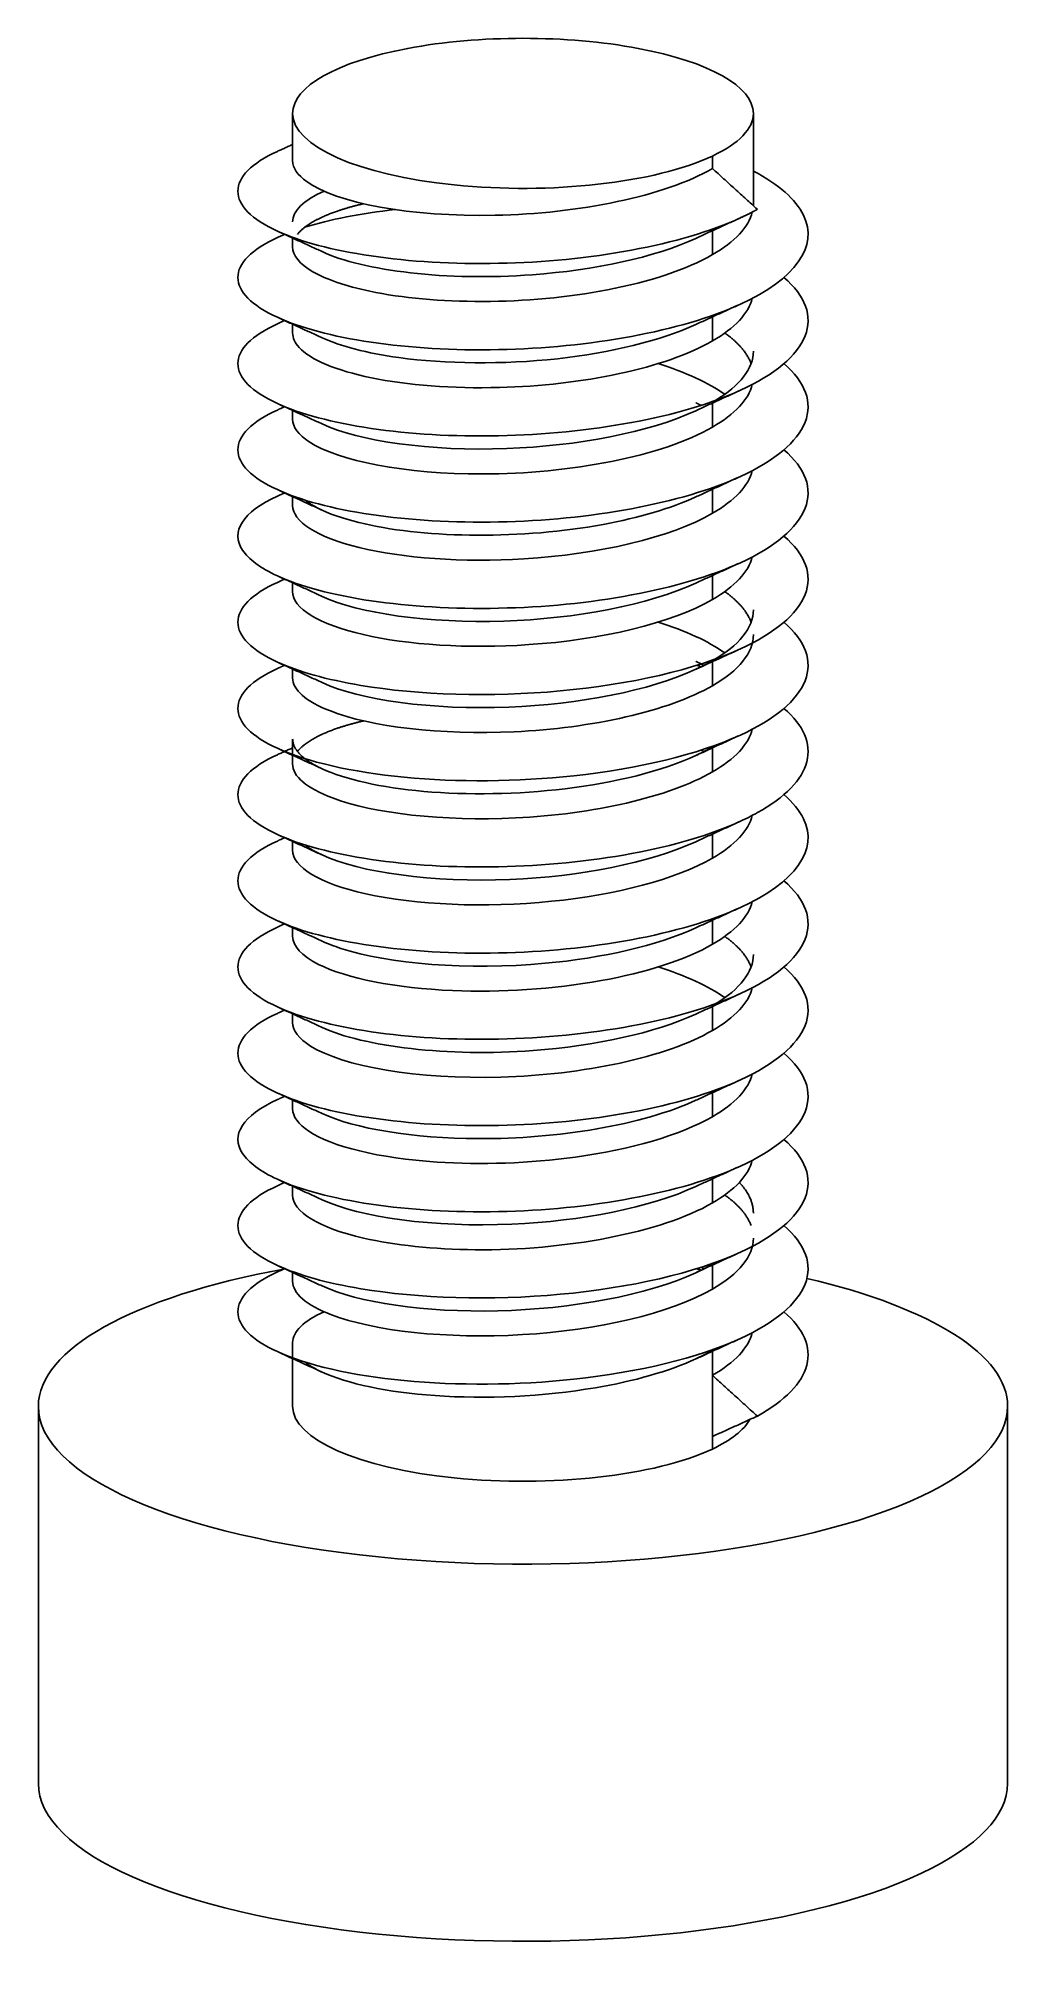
# Model space of a CAD drawing. Header units: millimetres. Extents: x -4.2 to 4.2, y -8.8 to 8.
import ezdxf

# ---------------------------------------------------------------- set-up
doc = ezdxf.new("R2010")
doc.units = ezdxf.units.MM
doc.layers.add('visible', color=7, linetype='Continuous')

msp = doc.modelspace()

# ---------------------------------------------------------------- linework, layer by layer
at = {"layer": 'visible'}
for p, q in [((-2.02, 6.912), (-2.02, 7.327)), ((2.02, 6.534), (2.02, 7.327)), ((1.661, 6.843), (1.661, 6.952)), ((-2.02, 6.156), (-2.02, 6.233)), ((1.661, 6.087), (1.661, 6.297)), ((-2.02, 5.4), (-2.02, 5.476)), ((1.661, 5.33), (1.661, 5.541)), ((-2.02, 4.643), (-2.02, 4.72)), ((1.661, 4.574), (1.661, 4.785)), ((-2.02, 3.887), (-2.02, 3.964)), ((1.661, 3.818), (1.661, 4.028)), ((-2.02, 3.131), (-2.02, 3.207)), ((1.661, 3.061), (1.661, 3.272)), ((1.661, 2.305), (1.661, 2.524)), ((-2.02, 2.374), (-2.02, 2.451)), ((-2.02, 1.618), (-2.02, 1.837)), ((1.661, 1.549), (1.661, 1.767)), ((-2.02, 0.862), (-2.02, 0.938)), ((1.661, 0.792), (1.661, 1.003)), ((-2.02, 0.105), (-2.02, 0.182)), ((1.661, 0.036), (1.661, 0.247)), ((-2.02, -0.651), (-2.02, -0.574)), ((1.661, -0.72), (1.661, -0.51)), ((-2.02, -1.407), (-2.02, -1.331)), ((1.661, -1.477), (1.661, -1.266)), ((-2.02, -2.164), (-2.02, -2.087)), ((1.661, -2.233), (1.661, -2.022)), ((-2.02, -2.92), (-2.02, -2.843)), ((1.661, -2.989), (1.661, -2.771)), ((-2.02, -4.018), (-2.02, -3.458)), ((1.661, -3.746), (1.661, -3.527)), ((1.661, -4.283), (1.661, -3.746)), ((-4.25, -7.327), (-4.25, -4.018)), ((4.25, -7.327), (4.25, -4.018)), ((1.661, -4.393), (1.661, -4.283))]:
    msp.add_line(p, q, dxfattribs=at)
for centre, major_axis, start_param, end_param in [((0, 7.327), (2.02, 0), 0, 3.141593), ((0, 7.327), (2.02, 0), 3.141593, 5.677641), ((0, 7.327), (2.02, 0), 5.677641, 6.283185), ((0, -4.018), (4.25, 0), 2.086957, 3.141593), ((0, -4.018), (4.25, 0), 0, 0.944925), ((0, -4.018), (4.25, 0), 3.141593, 5.677641), ((0, -4.018), (2.02, 0), 3.141593, 5.677641), ((0, -4.018), (4.25, 0), 5.677641, 6.283185), ((0, -4.018), (2.02, 0), 5.677641, 6.105749), ((0, -7.327), (4.25, 0), 3.141593, 5.677641), ((0, -7.327), (4.25, 0), 5.677641, 6.283185)]:
    msp.add_ellipse(centre, major_axis=major_axis, ratio=0.325873, start_param=start_param, end_param=end_param, dxfattribs=at)
for points, knots in [([(-2.154, 6.993), (-2.38, 6.89), (-2.501, 6.767), (-2.5, 6.644), (-2.501, 6.52), (-2.38, 6.397), (-2.154, 6.294)], [0, 0, 0, 0, 0.5, 0.5, 0.5, 1, 1, 1, 1]), ([(-2.02, 6.912), (-2.02, 6.848), (-1.978, 6.786), (-1.894, 6.727), (-1.644, 6.543), (-0.981, 6.416), (-0.245, 6.433), (0.484, 6.446), (1.248, 6.601), (1.661, 6.843)], [0, 0, 0, 0, 0.139913, 0.139913, 0.139913, 0.571513, 0.571513, 0.571513, 1, 1, 1, 1]), ([(1.906, 5.653), (2.387, 5.871), (2.596, 6.161), (2.46, 6.433), (2.39, 6.573), (2.244, 6.702), (2.02, 6.821)], [0, 0, 0, 0, 0.662532, 0.662532, 0.662532, 1, 1, 1, 1]), ([(-2.154, 6.294), (-1.755, 6.108), (-1.008, 5.993), (-0.214, 6.011), (0.579, 6.025), (1.395, 6.173), (1.906, 6.41)], [0, 0, 0, 0, 0.5, 0.5, 0.5, 1, 1, 1, 1]), ([(-2.154, 6.237), (-2.38, 6.133), (-2.501, 6.01), (-2.5, 5.887), (-2.501, 5.764), (-2.38, 5.641), (-2.154, 5.538)], [0, 0, 0, 0, 0.5, 0.5, 0.5, 1, 1, 1, 1]), ([(-1.762, 6.114), (-1.405, 5.945), (-0.662, 5.854), (0.082, 5.911), (0.626, 5.95), (1.157, 6.064), (1.515, 6.23)], [0, 0, 0, 0, 0.576667, 0.576667, 0.576667, 1, 1, 1, 1]), ([(-2.02, 6.156), (-2.023, 6.004), (-1.769, 5.854), (-1.342, 5.766), (-0.79, 5.647), (0.049, 5.642), (0.74, 5.778), (1.11, 5.849), (1.435, 5.956), (1.661, 6.087)], [0, 0, 0, 0, 0.332964, 0.332964, 0.332964, 0.767273, 0.767273, 0.767273, 1, 1, 1, 1]), ([(1.906, 4.897), (2.208, 5.035), (2.407, 5.201), (2.474, 5.374), (2.542, 5.547), (2.477, 5.726), (2.288, 5.887)], [0, 0, 0, 0, 0.5, 0.5, 0.5, 1, 1, 1, 1]), ([(-2.154, 5.538), (-1.755, 5.351), (-1.008, 5.236), (-0.214, 5.254), (0.579, 5.268), (1.395, 5.416), (1.906, 5.653)], [0, 0, 0, 0, 0.5, 0.5, 0.5, 1, 1, 1, 1]), ([(-2.154, 5.48), (-2.38, 5.377), (-2.501, 5.254), (-2.5, 5.131), (-2.501, 5.008), (-2.38, 4.885), (-2.154, 4.781)], [0, 0, 0, 0, 0.5, 0.5, 0.5, 1, 1, 1, 1]), ([(-2.02, 5.4), (-2.02, 5.357), (-2.001, 5.315), (-1.963, 5.273), (-1.866, 5.167), (-1.641, 5.07), (-1.328, 5.007), (-1.017, 4.942), (-0.618, 4.91), (-0.206, 4.922), (0.512, 4.938), (1.256, 5.093), (1.661, 5.33)], [0, 0, 0, 0, 0.093777, 0.093777, 0.093777, 0.336429, 0.336429, 0.336429, 0.579081, 0.579081, 0.579081, 1, 1, 1, 1]), ([(-1.762, 5.358), (-1.601, 5.284), (-1.368, 5.223), (-1.089, 5.184), (-0.682, 5.128), (-0.178, 5.122), (0.302, 5.174), (0.767, 5.225), (1.205, 5.331), (1.515, 5.474)], [0, 0, 0, 0, 0.256868, 0.256868, 0.256868, 0.634011, 0.634011, 0.634011, 1, 1, 1, 1]), ([(1.906, 4.141), (2.208, 4.279), (2.407, 4.445), (2.474, 4.618), (2.542, 4.791), (2.477, 4.969), (2.288, 5.131)], [0, 0, 0, 0, 0.5, 0.5, 0.5, 1, 1, 1, 1]), ([(-2.154, 4.781), (-1.755, 4.595), (-1.008, 4.48), (-0.214, 4.498), (0.579, 4.512), (1.395, 4.66), (1.906, 4.897)], [0, 0, 0, 0, 0.5, 0.5, 0.5, 1, 1, 1, 1]), ([(-2.154, 4.724), (-2.38, 4.621), (-2.501, 4.498), (-2.5, 4.375), (-2.501, 4.251), (-2.38, 4.128), (-2.154, 4.025)], [0, 0, 0, 0, 0.5, 0.5, 0.5, 1, 1, 1, 1]), ([(-1.762, 4.602), (-1.44, 4.451), (-0.81, 4.36), (-0.143, 4.386), (0.475, 4.407), (1.107, 4.528), (1.515, 4.718)], [0, 0, 0, 0, 0.518389, 0.518389, 0.518389, 1, 1, 1, 1]), ([(-2.02, 4.643), (-2.02, 4.574), (-1.971, 4.507), (-1.874, 4.444), (-1.623, 4.277), (-1.028, 4.16), (-0.354, 4.163), (0.406, 4.162), (1.228, 4.319), (1.661, 4.574)], [0, 0, 0, 0, 0.151048, 0.151048, 0.151048, 0.550006, 0.550006, 0.550006, 1, 1, 1, 1]), ([(1.906, 3.384), (2.208, 3.522), (2.407, 3.689), (2.474, 3.862), (2.542, 4.034), (2.477, 4.213), (2.288, 4.375)], [0, 0, 0, 0, 0.5, 0.5, 0.5, 1, 1, 1, 1]), ([(-2.154, 4.025), (-1.755, 3.839), (-1.008, 3.724), (-0.214, 3.742), (0.579, 3.756), (1.395, 3.904), (1.906, 4.141)], [0, 0, 0, 0, 0.5, 0.5, 0.5, 1, 1, 1, 1]), ([(-2.154, 3.968), (-2.457, 3.83), (-2.568, 3.656), (-2.46, 3.494), (-2.406, 3.413), (-2.304, 3.338), (-2.154, 3.269)], [0, 0, 0, 0, 0.668927, 0.668927, 0.668927, 1, 1, 1, 1]), ([(-2.02, 3.887), (-2.022, 3.747), (-1.808, 3.608), (-1.437, 3.518), (-1.061, 3.425), (-0.528, 3.385), (0.008, 3.418), (0.658, 3.456), (1.295, 3.604), (1.661, 3.818)], [0, 0, 0, 0, 0.307352, 0.307352, 0.307352, 0.621077, 0.621077, 0.621077, 1, 1, 1, 1]), ([(-1.762, 3.845), (-1.661, 3.799), (-1.535, 3.758), (-1.385, 3.724), (-0.843, 3.599), (0.001, 3.588), (0.703, 3.72), (1.014, 3.778), (1.296, 3.86), (1.515, 3.961)], [0, 0, 0, 0, 0.159791, 0.159791, 0.159791, 0.741645, 0.741645, 0.741645, 1, 1, 1, 1]), ([(1.906, 2.628), (2.208, 2.766), (2.407, 2.932), (2.474, 3.105), (2.542, 3.278), (2.477, 3.457), (2.288, 3.618)], [0, 0, 0, 0, 0.5, 0.5, 0.5, 1, 1, 1, 1]), ([(-2.154, 3.269), (-1.755, 3.082), (-1.008, 2.967), (-0.214, 2.985), (0.579, 2.999), (1.395, 3.147), (1.906, 3.384)], [0, 0, 0, 0, 0.5, 0.5, 0.5, 1, 1, 1, 1]), ([(-2.154, 3.211), (-2.38, 3.108), (-2.501, 2.985), (-2.5, 2.862), (-2.501, 2.739), (-2.38, 2.616), (-2.154, 2.512)], [0, 0, 0, 0, 0.5, 0.5, 0.5, 1, 1, 1, 1]), ([(-1.762, 3.089), (-1.444, 2.94), (-0.827, 2.85), (-0.169, 2.872), (0.458, 2.891), (1.102, 3.013), (1.515, 3.205)], [0, 0, 0, 0, 0.511721, 0.511721, 0.511721, 1, 1, 1, 1]), ([(-2.02, 3.131), (-2.022, 2.986), (-1.792, 2.843), (-1.399, 2.753), (-1.016, 2.664), (-0.482, 2.628), (0.05, 2.665), (0.685, 2.706), (1.303, 2.853), (1.661, 3.061)], [0, 0, 0, 0, 0.31782, 0.31782, 0.31782, 0.629166, 0.629166, 0.629166, 1, 1, 1, 1]), ([(1.906, 1.872), (2.208, 2.01), (2.407, 2.176), (2.474, 2.349), (2.542, 2.522), (2.477, 2.7), (2.288, 2.862)], [0, 0, 0, 0, 0.5, 0.5, 0.5, 1, 1, 1, 1]), ([(-2.154, 2.512), (-1.971, 2.428), (-1.72, 2.358), (-1.423, 2.308), (-0.919, 2.223), (-0.283, 2.203), (0.326, 2.259), (0.935, 2.314), (1.51, 2.445), (1.906, 2.628)], [0, 0, 0, 0, 0.227187, 0.227187, 0.227187, 0.613593, 0.613593, 0.613593, 1, 1, 1, 1]), ([(-2.154, 2.455), (-2.38, 2.352), (-2.501, 2.229), (-2.5, 2.106), (-2.501, 1.982), (-2.38, 1.859), (-2.154, 1.756)], [0, 0, 0, 0, 0.5, 0.5, 0.5, 1, 1, 1, 1]), ([(-2.02, 2.374), (-2.021, 2.27), (-1.904, 2.166), (-1.689, 2.083), (-1.34, 1.946), (-0.72, 1.87), (-0.078, 1.901), (0.599, 1.931), (1.279, 2.082), (1.661, 2.305)], [0, 0, 0, 0, 0.228977, 0.228977, 0.228977, 0.603983, 0.603983, 0.603983, 1, 1, 1, 1]), ([(-1.762, 2.333), (-1.437, 2.18), (-0.799, 2.089), (-0.125, 2.118), (0.488, 2.14), (1.111, 2.261), (1.515, 2.449)], [0, 0, 0, 0, 0.523145, 0.523145, 0.523145, 1, 1, 1, 1]), ([(1.906, 1.115), (1.959, 1.14), (2.009, 1.165), (2.055, 1.191), (2.298, 1.325), (2.449, 1.48), (2.489, 1.638), (2.528, 1.8), (2.461, 1.955), (2.288, 2.106)], [0, 0, 0, 0, 0.087833, 0.087833, 0.087833, 0.543916, 0.543916, 0.543916, 1, 1, 1, 1]), ([(-2.154, 1.756), (-1.897, 1.638), (-1.503, 1.546), (-1.041, 1.502), (-0.579, 1.457), (-0.052, 1.46), (0.447, 1.515), (1.011, 1.575), (1.536, 1.702), (1.906, 1.872)], [0, 0, 0, 0, 0.319692, 0.319692, 0.319692, 0.639385, 0.639385, 0.639385, 1, 1, 1, 1]), ([(-2.154, 1.699), (-2.38, 1.596), (-2.501, 1.472), (-2.5, 1.349), (-2.501, 1.226), (-2.38, 1.103), (-2.154, 1)], [0, 0, 0, 0, 0.5, 0.5, 0.5, 1, 1, 1, 1]), ([(-1.762, 1.576), (-1.561, 1.483), (-1.244, 1.411), (-0.871, 1.378), (-0.488, 1.344), (-0.047, 1.35), (0.37, 1.401), (0.81, 1.454), (1.22, 1.556), (1.515, 1.692)], [0, 0, 0, 0, 0.321877, 0.321877, 0.321877, 0.652115, 0.652115, 0.652115, 1, 1, 1, 1]), ([(-2.02, 1.618), (-2.021, 1.511), (-1.897, 1.404), (-1.67, 1.32), (-1.317, 1.186), (-0.701, 1.113), (-0.066, 1.145), (0.608, 1.176), (1.281, 1.327), (1.661, 1.549)], [0, 0, 0, 0, 0.235548, 0.235548, 0.235548, 0.606415, 0.606415, 0.606415, 1, 1, 1, 1]), ([(1.906, 0.359), (2.387, 0.577), (2.596, 0.867), (2.46, 1.138), (2.424, 1.211), (2.367, 1.281), (2.288, 1.349)], [0, 0, 0, 0, 0.790064, 0.790064, 0.790064, 1, 1, 1, 1]), ([(-2.154, 1), (-1.755, 0.813), (-1.008, 0.698), (-0.214, 0.716), (0.579, 0.73), (1.395, 0.878), (1.906, 1.115)], [0, 0, 0, 0, 0.5, 0.5, 0.5, 1, 1, 1, 1]), ([(-2.154, 0.942), (-2.38, 0.839), (-2.501, 0.716), (-2.5, 0.593), (-2.501, 0.47), (-2.38, 0.347), (-2.154, 0.243)], [0, 0, 0, 0, 0.5, 0.5, 0.5, 1, 1, 1, 1]), ([(-2.02, 0.862), (-2.023, 0.715), (-1.785, 0.569), (-1.379, 0.479), (-0.949, 0.382), (-0.335, 0.353), (0.251, 0.413), (0.814, 0.469), (1.34, 0.606), (1.661, 0.792)], [0, 0, 0, 0, 0.323027, 0.323027, 0.323027, 0.66848, 0.66848, 0.66848, 1, 1, 1, 1]), ([(-1.762, 0.82), (-1.435, 0.667), (-0.791, 0.576), (-0.114, 0.605), (0.495, 0.629), (1.114, 0.75), (1.515, 0.936)], [0, 0, 0, 0, 0.525871, 0.525871, 0.525871, 1, 1, 1, 1]), ([(1.906, -0.397), (2.208, -0.259), (2.407, -0.093), (2.474, 0.08), (2.542, 0.253), (2.477, 0.431), (2.288, 0.593)], [0, 0, 0, 0, 0.5, 0.5, 0.5, 1, 1, 1, 1]), ([(-2.154, 0.243), (-1.755, 0.057), (-1.008, -0.058), (-0.214, -0.04), (0.579, -0.026), (1.395, 0.122), (1.906, 0.359)], [0, 0, 0, 0, 0.5, 0.5, 0.5, 1, 1, 1, 1]), ([(-2.154, 0.186), (-2.38, 0.083), (-2.501, -0.04), (-2.5, -0.163), (-2.501, -0.287), (-2.38, -0.41), (-2.154, -0.513)], [0, 0, 0, 0, 0.5, 0.5, 0.5, 1, 1, 1, 1]), ([(-1.762, 0.064), (-1.713, 0.041), (-1.658, 0.02), (-1.597, 0), (-1.184, -0.136), (-0.483, -0.194), (0.195, -0.131), (0.699, -0.085), (1.181, 0.025), (1.515, 0.18)], [0, 0, 0, 0, 0.07755, 0.07755, 0.07755, 0.60618, 0.60618, 0.60618, 1, 1, 1, 1]), ([(-2.02, 0.105), (-2.019, 0.018), (-1.943, -0.064), (-1.792, -0.14), (-1.551, -0.262), (-1.119, -0.349), (-0.617, -0.37), (-0.197, -0.388), (0.268, -0.359), (0.684, -0.283), (1.077, -0.213), (1.424, -0.101), (1.661, 0.036)], [0, 0, 0, 0, 0.189032, 0.189032, 0.189032, 0.496881, 0.496881, 0.496881, 0.755509, 0.755509, 0.755509, 1, 1, 1, 1]), ([(1.906, -1.154), (2.208, -1.015), (2.407, -0.849), (2.474, -0.676), (2.542, -0.504), (2.477, -0.325), (2.288, -0.163)], [0, 0, 0, 0, 0.5, 0.5, 0.5, 1, 1, 1, 1]), ([(-2.154, -0.513), (-1.755, -0.699), (-1.008, -0.814), (-0.214, -0.796), (0.579, -0.782), (1.395, -0.635), (1.906, -0.397)], [0, 0, 0, 0, 0.5, 0.5, 0.5, 1, 1, 1, 1]), ([(-2.154, -0.57), (-2.38, -0.673), (-2.501, -0.797), (-2.5, -0.92), (-2.501, -1.043), (-2.38, -1.166), (-2.154, -1.269)], [0, 0, 0, 0, 0.5, 0.5, 0.5, 1, 1, 1, 1]), ([(-2.02, -0.651), (-2.019, -0.723), (-1.967, -0.792), (-1.863, -0.857), (-1.588, -1.034), (-0.92, -1.151), (-0.193, -1.129), (0.521, -1.111), (1.258, -0.956), (1.661, -0.72)], [0, 0, 0, 0, 0.156479, 0.156479, 0.156479, 0.581647, 0.581647, 0.581647, 1, 1, 1, 1]), ([(-1.762, -0.693), (-1.403, -0.862), (-0.657, -0.953), (0.09, -0.896), (0.631, -0.856), (1.158, -0.742), (1.515, -0.577)], [0, 0, 0, 0, 0.578859, 0.578859, 0.578859, 1, 1, 1, 1]), ([(1.906, -1.91), (2.208, -1.772), (2.407, -1.606), (2.474, -1.433), (2.542, -1.26), (2.477, -1.081), (2.288, -0.92)], [0, 0, 0, 0, 0.5, 0.5, 0.5, 1, 1, 1, 1]), ([(-2.154, -1.269), (-1.755, -1.456), (-1.008, -1.571), (-0.214, -1.553), (0.579, -1.539), (1.395, -1.391), (1.906, -1.154)], [0, 0, 0, 0, 0.5, 0.5, 0.5, 1, 1, 1, 1]), ([(-2.154, -1.327), (-2.457, -1.465), (-2.568, -1.638), (-2.46, -1.8), (-2.406, -1.881), (-2.304, -1.956), (-2.154, -2.026)], [0, 0, 0, 0, 0.668927, 0.668927, 0.668927, 1, 1, 1, 1]), ([(-1.762, -1.449), (-1.479, -1.581), (-0.964, -1.668), (-0.391, -1.669), (0.3, -1.674), (1.053, -1.548), (1.515, -1.333)], [0, 0, 0, 0, 0.453601, 0.453601, 0.453601, 1, 1, 1, 1]), ([(-2.02, -1.407), (-2.02, -1.476), (-1.972, -1.541), (-1.878, -1.604), (-1.679, -1.738), (-1.262, -1.842), (-0.754, -1.875), (-0.372, -1.901), (0.059, -1.887), (0.46, -1.831), (0.943, -1.766), (1.38, -1.639), (1.661, -1.477)], [0, 0, 0, 0, 0.148721, 0.148721, 0.148721, 0.468518, 0.468518, 0.468518, 0.71002, 0.71002, 0.71002, 1, 1, 1, 1]), ([(1.906, -2.666), (2.208, -2.528), (2.407, -2.362), (2.474, -2.189), (2.542, -2.016), (2.477, -1.838), (2.288, -1.676)], [0, 0, 0, 0, 0.5, 0.5, 0.5, 1, 1, 1, 1]), ([(-2.154, -2.026), (-1.755, -2.212), (-1.008, -2.327), (-0.214, -2.309), (0.579, -2.295), (1.395, -2.147), (1.906, -1.91)], [0, 0, 0, 0, 0.5, 0.5, 0.5, 1, 1, 1, 1]), ([(-2.154, -2.083), (-2.38, -2.186), (-2.501, -2.309), (-2.5, -2.432), (-2.501, -2.556), (-2.38, -2.679), (-2.154, -2.782)], [0, 0, 0, 0, 0.5, 0.5, 0.5, 1, 1, 1, 1]), ([(-2.02, -2.164), (-2.022, -2.308), (-1.792, -2.452), (-1.398, -2.542), (-1.128, -2.604), (-0.785, -2.641), (-0.419, -2.644), (0.358, -2.653), (1.216, -2.495), (1.661, -2.233)], [0, 0, 0, 0, 0.318067, 0.318067, 0.318067, 0.537241, 0.537241, 0.537241, 1, 1, 1, 1]), ([(-1.762, -2.205), (-1.433, -2.36), (-0.78, -2.451), (-0.097, -2.419), (0.507, -2.394), (1.118, -2.274), (1.515, -2.089)], [0, 0, 0, 0, 0.53062, 0.53062, 0.53062, 1, 1, 1, 1]), ([(1.906, -3.423), (2.208, -3.284), (2.407, -3.118), (2.474, -2.945), (2.542, -2.773), (2.477, -2.594), (2.288, -2.432)], [0, 0, 0, 0, 0.5, 0.5, 0.5, 1, 1, 1, 1]), ([(-2.154, -2.782), (-1.971, -2.866), (-1.72, -2.937), (-1.423, -2.986), (-0.919, -3.071), (-0.283, -3.092), (0.326, -3.035), (0.935, -2.98), (1.51, -2.849), (1.906, -2.666)], [0, 0, 0, 0, 0.227187, 0.227187, 0.227187, 0.613593, 0.613593, 0.613593, 1, 1, 1, 1]), ([(-2.154, -2.839), (-2.38, -2.943), (-2.501, -3.066), (-2.5, -3.189), (-2.501, -3.312), (-2.38, -3.435), (-2.154, -3.538)], [0, 0, 0, 0, 0.5, 0.5, 0.5, 1, 1, 1, 1]), ([(-1.762, -2.962), (-1.452, -3.107), (-0.859, -3.197), (-0.221, -3.18), (0.422, -3.166), (1.091, -3.043), (1.515, -2.846)], [0, 0, 0, 0, 0.498233, 0.498233, 0.498233, 1, 1, 1, 1]), ([(-2.02, -2.92), (-2.021, -3.026), (-1.9, -3.131), (-1.679, -3.215), (-1.315, -3.356), (-0.666, -3.43), (-0.005, -3.389), (0.649, -3.353), (1.293, -3.204), (1.661, -2.989)], [0, 0, 0, 0, 0.232402, 0.232402, 0.232402, 0.618353, 0.618353, 0.618353, 1, 1, 1, 1]), ([(2.055, -4.104), (2.298, -3.969), (2.449, -3.814), (2.489, -3.656), (2.528, -3.495), (2.461, -3.339), (2.288, -3.189)], [0, 0, 0, 0, 0.514249, 0.514249, 0.514249, 1.028498, 1.028498, 1.028498, 1.028498]), ([(-2.154, -3.538), (-1.897, -3.657), (-1.503, -3.748), (-1.041, -3.792), (-0.579, -3.837), (-0.052, -3.834), (0.447, -3.78), (1.011, -3.719), (1.536, -3.593), (1.906, -3.423)], [0, 0, 0, 0, 0.319692, 0.319692, 0.319692, 0.639385, 0.639385, 0.639385, 1, 1, 1, 1]), ([(-1.762, -3.718), (-1.543, -3.819), (-1.188, -3.895), (-0.771, -3.924), (-0.328, -3.956), (0.18, -3.933), (0.635, -3.855), (0.973, -3.798), (1.28, -3.71), (1.515, -3.602)], [0, 0, 0, 0, 0.350295, 0.350295, 0.350295, 0.722994, 0.722994, 0.722994, 1, 1, 1, 1])]:
    msp.add_open_spline(points, degree=3, knots=knots, dxfattribs=at)
for points, degree in [([(-2.154, 6.993), (-2.02, 7.054)], 1), ([(2.055, 6.485), (1.661, 6.843)], 1), ([(-1.743, 6.644), (-1.924, 6.565), (-2.021, 6.47), (-2.02, 6.375)], 3), ([(-1.762, 6.416), (-1.914, 6.346), (-1.978, 6.265)], 2), ([(-1.118, 6.483), (-1.422, 6.449), (-1.696, 6.396), (-1.914, 6.327)], 3), ([(-1.398, 6.534), (-1.615, 6.484), (-1.762, 6.416)], 2), ([(1.515, 6.23), (1.906, 6.41)], 1), ([(1.661, 6.087), (1.857, 6.199), (1.979, 6.329), (2.011, 6.461)], 3), ([(1.906, 6.41), (1.986, 6.446), (2.055, 6.485)], 2), ([(2.02, 6.518), (2.02, 6.534)], 1), ([(-1.762, 6.114), (-2.154, 6.294)], 1), ([(-2.09, 6.265), (-2.154, 6.237)], 1), ([(-2.154, 6.237), (-2.091, 6.265)], 1), ([(1.515, 5.474), (1.906, 5.653)], 1), ([(1.661, 5.33), (1.857, 5.443), (1.979, 5.573), (2.011, 5.705)], 3), ([(-1.762, 5.358), (-2.154, 5.538)], 1), ([(-2.154, 5.48), (-2.091, 5.509)], 1), ([(2, 5.131), (1.948, 5.272), (1.769, 5.4)], 2), ([(1.687, 4.808), (1.903, 4.938), (2.021, 5.089), (2.02, 5.24)], 3), ([(1.769, 4.862), (1.626, 4.964), (1.425, 5.056), (1.184, 5.131)], 3), ([(1.515, 4.718), (1.906, 4.897)], 1), ([(1.661, 4.574), (1.857, 4.687), (1.979, 4.816), (2.011, 4.948)], 3), ([(-1.762, 4.602), (-2.154, 4.781)], 1), ([(-2.154, 4.724), (-2.091, 4.753)], 1), ([(1.562, 4.765), (1.515, 4.788)], 1), ([(1.515, 3.961), (1.906, 4.141)], 1), ([(1.661, 3.818), (1.857, 3.93), (1.979, 4.06), (2.011, 4.192)], 3), ([(-1.762, 3.845), (-2.154, 4.025)], 1), ([(-2.154, 3.968), (-2.091, 3.996)], 1), ([(-1.914, 3.935), (-1.854, 3.888), (-1.762, 3.845)], 2), ([(1.515, 3.205), (1.906, 3.384)], 1), ([(1.661, 3.061), (1.857, 3.174), (1.979, 3.304), (2.011, 3.436)], 3), ([(-1.762, 3.089), (-2.154, 3.269)], 1), ([(-2.154, 3.211), (-2.091, 3.24)], 1), ([(2, 2.862), (1.948, 3.003), (1.769, 3.131)], 2), ([(1.769, 2.593), (1.626, 2.695), (1.425, 2.787), (1.184, 2.862)], 3), ([(1.661, 2.524), (1.894, 2.657), (2.021, 2.814), (2.02, 2.971)], 3), ([(1.661, 2.305), (1.894, 2.438), (2.021, 2.595), (2.02, 2.753)], 3), ([(1.515, 2.449), (1.906, 2.628)], 1), ([(1.515, 2.449), (1.593, 2.485), (1.661, 2.524)], 2), ([(-1.762, 2.333), (-2.154, 2.512)], 1), ([(-2.154, 2.455), (-2.091, 2.484)], 1), ([(1.587, 2.484), (1.515, 2.519)], 1), ([(1.562, 2.471), (1.523, 2.484)], 1), ([(-1.762, 1.878), (-1.914, 1.808), (-1.978, 1.727)], 2), ([(-1.398, 1.996), (-1.615, 1.946), (-1.762, 1.878)], 2), ([(1.515, 1.692), (1.906, 1.872)], 1), ([(1.661, 1.549), (1.857, 1.661), (1.979, 1.791), (2.011, 1.923)], 3), ([(-2.154, 1.699), (-2.02, 1.76)], 1), ([(-1.762, 1.576), (-2.154, 1.756)], 1), ([(-2.02, 1.837), (-2.018, 1.696), (-1.762, 1.576)], 2), ([(1.515, 1.692), (1.593, 1.728), (1.661, 1.767)], 2), ([(1.587, 1.727), (1.562, 1.74)], 1), ([(1.661, 1.767), (1.687, 1.782)], 1), ([(1.515, 0.936), (1.906, 1.115)], 1), ([(1.661, 0.792), (1.857, 0.905), (1.979, 1.035), (2.011, 1.167)], 3), ([(-1.762, 0.82), (-2.154, 1)], 1), ([(-2.154, 0.942), (-2.091, 0.971)], 1), ([(-1.914, 0.909), (-1.854, 0.862), (-1.762, 0.82)], 2), ([(1.515, 0.18), (1.906, 0.359)], 1), ([(1.661, 0.036), (1.857, 0.149), (1.979, 0.278), (2.011, 0.411)], 3), ([(-1.762, 0.064), (-2.154, 0.243)], 1), ([(-2.154, 0.186), (-2.091, 0.215)], 1), ([(2, -0.163), (1.948, -0.022), (1.769, 0.105)], 2), ([(1.769, -0.432), (1.626, -0.33), (1.425, -0.238), (1.184, -0.163)], 3), ([(1.687, -0.487), (1.903, -0.357), (2.021, -0.205), (2.02, -0.054)], 3), ([(1.515, -0.577), (1.906, -0.397)], 1), ([(1.661, -0.72), (1.857, -0.608), (1.979, -0.478), (2.011, -0.346)], 3), ([(-1.762, -0.693), (-2.154, -0.513)], 1), ([(-2.154, -0.57), (-2.091, -0.542)], 1), ([(1.515, -1.333), (1.906, -1.154)], 1), ([(1.661, -1.477), (1.857, -1.364), (1.979, -1.234), (2.011, -1.102)], 3), ([(-1.762, -1.449), (-2.154, -1.269)], 1), ([(-2.154, -1.327), (-2.091, -1.298)], 1), ([(1.515, -2.089), (1.906, -1.91)], 1), ([(1.661, -2.233), (1.857, -2.12), (1.979, -1.991), (2.011, -1.858)], 3), ([(-1.762, -2.205), (-2.154, -2.026)], 1), ([(-2.154, -2.083), (-2.091, -2.054)], 1), ([(2, -2.432), (1.948, -2.291), (1.769, -2.164)], 2), ([(2.02, -2.323), (2.02, -2.185), (1.897, -2.054)], 2), ([(1.515, -2.846), (1.906, -2.666)], 1), ([(1.661, -2.989), (1.894, -2.856), (2.021, -2.699), (2.02, -2.542)], 3), ([(-1.762, -2.962), (-2.154, -2.782)], 1), ([(-2.154, -2.839), (-2.091, -2.811)], 1), ([(1.515, -2.846), (1.593, -2.81), (1.661, -2.771)], 2), ([(1.562, -2.823), (1.523, -2.811)], 1), ([(1.587, -2.811), (1.562, -2.798)], 1), ([(1.661, -2.771), (1.687, -2.756)], 1), ([(-1.743, -3.189), (-1.924, -3.268), (-2.02, -3.363), (-2.02, -3.458)], 3), ([(1.515, -3.602), (1.906, -3.423)], 1), ([(1.515, -3.602), (1.593, -3.566), (1.661, -3.527)], 2), ([(1.661, -3.746), (1.857, -3.633), (1.979, -3.503), (2.011, -3.371)], 3), ([(1.661, -3.527), (1.687, -3.512)], 1), ([(-1.762, -3.718), (-2.154, -3.538)], 1), ([(-1.914, -3.629), (-1.854, -3.676), (-1.762, -3.718)], 2), ([(2.055, -4.104), (1.661, -3.746)], 1), ([(1.661, -4.283), (2.055, -4.104)], 1)]:
    msp.add_open_spline(points, degree=degree, dxfattribs=at)

doc.saveas('drawing.dxf')
